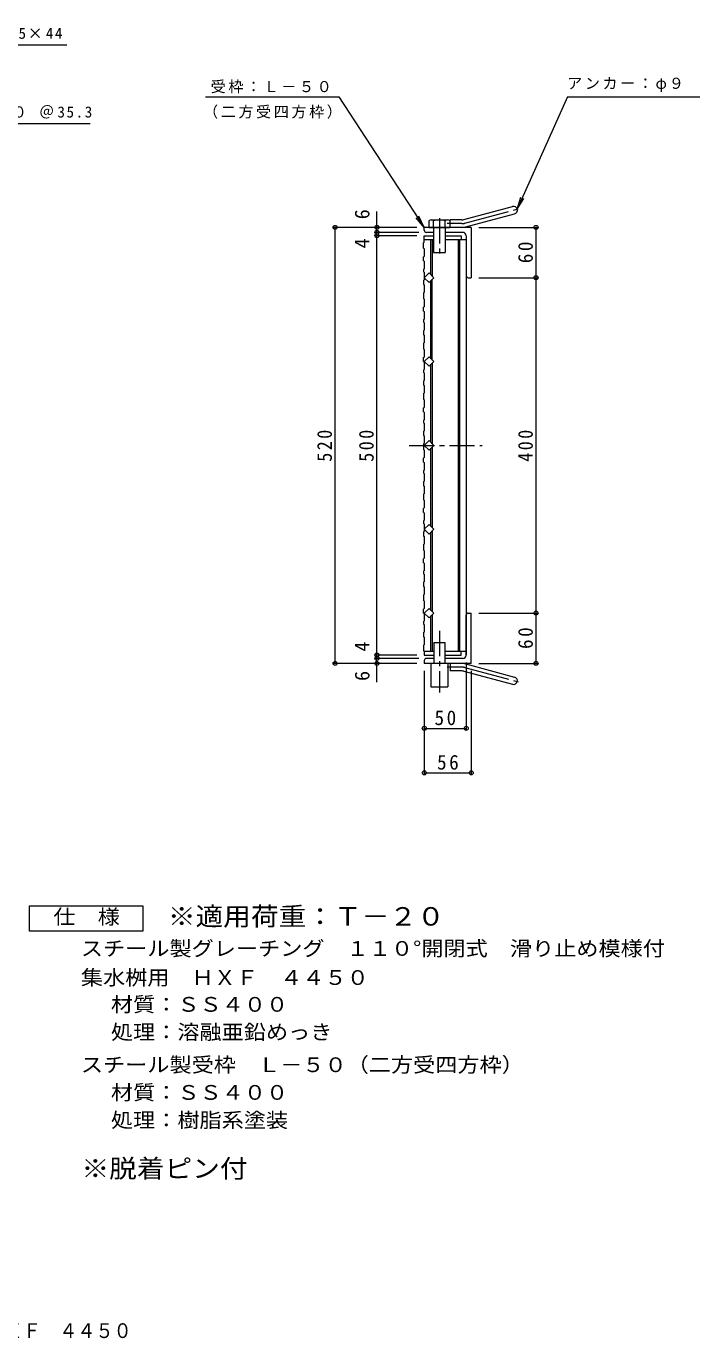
# Model space of a CAD drawing. Units: millimetres, scale not verified. Extents: x -866 to 919, y -823 to 744.
# Drawn here: x 116 to 919, y -823 to 744 of the extents above; entities that cross this region are included whole.
import ezdxf
from ezdxf.enums import TextEntityAlignment as Align

# ---------------------------------------------------------------- set-up
doc = ezdxf.new("R2010")
doc.units = ezdxf.units.MM
doc.header["$LTSCALE"] = 6
doc.header["$PDMODE"] = 32
doc.header["$PDSIZE"] = 4.8
doc.linetypes.add('CHAIN1', pattern=[8, 5, -1, 1, -1])
doc.linetypes.add('CHAIN2', pattern=[12, 9, -1, 1, -1])
for name, color, linetype, lineweight in [('A-1_ピット', 2, 'Continuous', 9), ('A-2_蓋', 3, 'Continuous', 9), ('A-4_寸法', 7, 'Continuous', 9), ('A-5_仕様文', 7, 'Continuous', 9), ('A-9_ｸｯｼｮﾝ材', 4, 'Continuous', 9), ('F-4_F-4ﾚｲﾔ', 2, 'Continuous', 9)]:
    doc.layers.add(name, color=color, linetype=linetype, lineweight=lineweight)
doc.layers.add('F-5_F-5ﾚｲﾔ', color=2, linetype='Continuous')
doc.styles.add('ＭＳ ゴシック', font='')
doc.styles.get('ＭＳ ゴシック').set_extended_font_data('MS Gothic')

msp = doc.modelspace()

# ---------------------------------------------------------------- linework, layer by layer
at = {"layer": 'A-1_ピット'}
for p, q in [((637.746, 513.077), (695.937, 528.669)), ((640.075, 504.383), (698.266, 519.976)), ((590.602, 500.27), (590.602, 503.77)), ((646.602, 503.77), (590.602, 503.77)), ((621.602, 503.77), (621.602, 512.77)), ((635.417, 512.77), (621.602, 512.77)), ((646.602, 503.77), (646.602, 443.77)), ((601.602, 497.77), (593.101, 497.77)), ((636.602, 497.77), (615.602, 497.77)), ((640.602, 493.77), (640.602, 446.27)), ((643.101, 443.77), (646.602, 443.77)), ((640.602, -6.23), (640.602, 41.27)), ((643.101, 43.77), (646.602, 43.77)), ((646.602, -16.23), (646.602, 43.77)), ((590.602, -12.73), (590.602, -16.23)), ((602.102, -10.23), (593.101, -10.23)), ((636.602, -10.23), (615.102, -10.23)), ((646.602, -16.23), (590.602, -16.23)), ((621.602, -16.23), (621.602, -25.23)), ((635.417, -25.23), (621.602, -25.23)), ((637.746, -25.537), (695.937, -41.129)), ((640.075, -16.843), (698.266, -32.435))]:
    msp.add_line(p, q, dxfattribs=at)
at = {"layer": 'A-1_ピット', "linetype": 'CHAIN2'}
for p, q in [((638.911, 508.73), (704.077, 526.191)), ((635.417, 508.27), (617.797, 508.27)), ((635.417, -20.73), (617.797, -20.73)), ((638.911, -21.19), (704.077, -38.651))]:
    msp.add_line(p, q, dxfattribs=at)
at = {"layer": 'A-1_ピット'}
for centre, radius, start, end in [((697.102, 524.322), 4.5, 285.00014, 104.99991), ((635.417, 521.77), 9, 270, 285.00002), ((635.417, 521.77), 18, 270, 285), ((593.101, 500.27), 2.5, 180, 270), ((636.602, 493.77), 4, 0, 90), ((643.101, 446.27), 2.5, 180, 270), ((643.101, 41.27), 2.5, 90, 180), ((593.101, -12.73), 2.5, 90, 180), ((636.602, -6.23), 4, 270, 0), ((635.417, -34.23), 18, 75, 90), ((635.417, -34.23), 9, 74.99998, 90), ((697.102, -36.782), 4.5, 255.00009, 74.99986)]:
    msp.add_arc(centre, radius, start, end, dxfattribs=at)
at = {"layer": 'A-1_ピット', "linetype": 'CHAIN2'}
for centre, start, end in [((635.417, 521.77), 270, 284.99995), ((635.417, -34.23), 75.00005, 90)]:
    msp.add_arc(centre, 13.5, start, end, dxfattribs=at)
at = {"layer": 'A-2_蓋'}
for p, q in [((590.602, 486.036), (589.802, 485.519)), ((590.602, 493.77), (601.602, 493.77)), ((590.602, 486.036), (590.602, 493.77)), ((590.602, 489.27), (601.602, 489.27)), ((598.601, 447.084), (598.601, 489.27)), ((600.101, 489.27), (600.101, 445.584)), ((615.602, 493.77), (634.602, 493.77)), ((615.602, 489.27), (640.602, 489.27)), ((631.102, 489.27), (631.102, -1.73)), ((632.601, 489.27), (632.601, -1.73)), ((634.602, 493.77), (634.602, 489.27)), ((640.602, 489.27), (640.602, -6.23)), ((589.802, 478.803), (589.802, 485.519)), ((589.802, 478.803), (590.602, 478.285)), ((590.602, 478.285), (590.602, 469.161)), ((589.802, 468.643), (590.602, 469.161)), ((589.802, 463.803), (589.802, 468.643)), ((589.802, 463.803), (590.602, 463.285)), ((590.602, 463.285), (590.602, 454.161)), ((589.802, 453.643), (590.602, 454.161)), ((589.802, 453.643), (589.802, 450.678)), ((590.602, 450.161), (589.802, 450.678)), ((589.802, 440.519), (590.602, 441.036)), ((589.802, 440.519), (589.802, 435.678)), ((590.602, 450.161), (590.602, 441.036)), ((598.601, 347.084), (598.601, 440.456)), ((600.101, 345.584), (600.101, 441.957)), ((589.802, 435.678), (590.602, 435.161)), ((589.802, 425.519), (590.602, 426.036)), ((589.802, 425.519), (589.802, 418.803)), ((590.602, 435.161), (590.602, 426.036)), ((590.602, 418.285), (589.802, 418.803)), ((589.802, 408.643), (590.602, 409.161)), ((589.802, 403.803), (589.802, 408.643)), ((590.602, 418.285), (590.602, 409.161)), ((589.802, 403.803), (590.602, 403.285)), ((589.802, 393.643), (590.602, 394.161)), ((589.802, 393.643), (589.802, 390.678)), ((590.602, 403.285), (590.602, 394.161)), ((590.602, 390.161), (589.802, 390.678)), ((589.802, 380.519), (590.602, 381.036)), ((589.802, 380.519), (589.802, 375.678)), ((590.602, 390.161), (590.602, 381.036)), ((589.802, 375.678), (590.602, 375.161)), ((589.802, 365.519), (590.602, 366.036)), ((589.802, 365.519), (589.802, 358.803)), ((590.602, 375.161), (590.602, 366.036)), ((590.602, 358.285), (589.802, 358.803)), ((589.802, 348.643), (590.602, 349.161)), ((589.802, 343.803), (589.802, 348.643)), ((590.602, 358.285), (590.602, 349.161)), ((589.802, 343.803), (590.602, 343.285)), ((589.802, 333.643), (590.602, 334.161)), ((589.802, 333.643), (589.802, 330.678)), ((590.602, 330.161), (589.802, 330.678)), ((590.602, 343.285), (590.602, 334.161)), ((590.602, 330.161), (590.602, 321.036)), ((598.601, 247.084), (598.601, 340.457)), ((600.101, 341.957), (600.101, 245.584)), ((589.802, 320.519), (590.602, 321.036)), ((589.802, 320.519), (589.802, 315.678)), ((589.802, 315.678), (590.602, 315.161)), ((590.602, 315.161), (590.602, 306.036)), ((589.802, 305.519), (590.602, 306.036)), ((589.802, 305.519), (589.802, 298.803)), ((590.602, 298.285), (589.802, 298.803)), ((590.602, 298.285), (590.602, 289.161)), ((589.802, 288.643), (590.602, 289.161)), ((589.802, 283.803), (589.802, 288.643)), ((589.802, 283.803), (590.602, 283.285)), ((590.602, 283.285), (590.602, 274.161)), ((589.802, 273.643), (590.602, 274.161)), ((589.802, 273.643), (589.802, 270.678)), ((590.602, 270.161), (589.802, 270.678)), ((590.602, 270.161), (590.602, 261.036)), ((589.802, 260.519), (590.602, 261.036)), ((589.802, 260.519), (589.802, 255.678)), ((589.802, 255.678), (590.602, 255.161)), ((590.602, 255.161), (590.602, 246.036)), ((589.802, 245.519), (590.602, 246.036)), ((589.802, 245.519), (589.802, 238.803)), ((590.602, 238.285), (589.802, 238.803)), ((590.602, 238.285), (590.602, 229.161)), ((598.601, 147.084), (598.601, 240.457)), ((600.101, 241.957), (600.101, 145.584)), ((589.802, 228.643), (590.602, 229.161)), ((589.802, 223.803), (589.802, 228.643)), ((589.802, 223.803), (590.602, 223.285)), ((590.602, 223.285), (590.602, 214.161)), ((589.802, 213.643), (590.602, 214.161)), ((589.802, 213.643), (589.802, 210.678)), ((590.602, 210.161), (589.802, 210.678)), ((590.602, 210.161), (590.602, 201.036)), ((589.802, 200.519), (590.602, 201.036)), ((589.802, 200.519), (589.802, 195.678)), ((589.802, 195.678), (590.602, 195.161)), ((590.602, 195.161), (590.602, 186.036)), ((589.802, 185.519), (590.602, 186.036)), ((589.802, 185.519), (589.802, 178.803)), ((590.602, 178.285), (589.802, 178.803)), ((590.602, 178.285), (590.602, 169.161)), ((589.802, 168.643), (590.602, 169.161)), ((589.802, 163.803), (589.802, 168.643)), ((589.802, 163.803), (590.602, 163.285)), ((590.602, 163.285), (590.602, 154.161)), ((589.802, 153.643), (590.602, 154.161)), ((589.802, 153.643), (589.802, 150.678)), ((590.602, 150.161), (589.802, 150.678)), ((589.802, 140.519), (590.602, 141.036)), ((590.602, 150.161), (590.602, 141.036)), ((600.101, 141.957), (600.101, 45.584)), ((589.802, 140.519), (589.802, 135.678)), ((589.802, 135.678), (590.602, 135.161)), ((589.802, 125.519), (590.602, 126.036)), ((589.802, 125.519), (589.802, 118.803)), ((590.602, 135.161), (590.602, 126.036)), ((598.601, 47.084), (598.601, 140.457)), ((590.602, 118.285), (589.802, 118.803)), ((590.602, 118.285), (590.602, 109.161)), ((589.802, 108.643), (590.602, 109.161)), ((589.802, 103.803), (589.802, 108.643)), ((589.802, 103.803), (590.602, 103.285)), ((589.802, 93.643), (590.602, 94.161)), ((590.602, 103.285), (590.602, 94.161)), ((589.802, 93.643), (589.802, 90.678)), ((590.602, 90.161), (589.802, 90.678)), ((589.802, 80.519), (590.602, 81.036)), ((589.802, 80.519), (589.802, 75.678)), ((590.602, 90.161), (590.602, 81.036)), ((589.802, 75.678), (590.602, 75.161)), ((589.802, 65.519), (590.602, 66.036)), ((589.802, 65.519), (589.802, 58.803)), ((590.602, 75.161), (590.602, 66.036)), ((590.602, 58.285), (589.802, 58.803)), ((589.802, 48.643), (590.602, 49.161)), ((589.802, 43.803), (589.802, 48.643)), ((590.602, 58.285), (590.602, 49.161)), ((589.802, 43.803), (590.602, 43.285)), ((589.802, 33.643), (590.602, 34.161)), ((589.802, 33.643), (589.802, 30.678)), ((590.602, 43.285), (590.602, 34.161)), ((598.601, -1.73), (598.601, 40.457)), ((600.101, 41.957), (600.101, -1.73)), ((590.602, 30.161), (589.802, 30.678)), ((589.802, 20.519), (590.602, 21.036)), ((589.802, 20.519), (589.802, 15.678)), ((589.802, 15.678), (590.602, 15.161)), ((590.602, 30.161), (590.602, 21.036)), ((589.802, 5.519), (590.602, 6.036)), ((589.802, 5.519), (589.802, -1.197)), ((590.602, 15.161), (590.602, 6.036)), ((590.602, -1.715), (589.802, -1.197)), ((590.602, -1.715), (590.602, -6.23)), ((590.602, -1.73), (602.102, -1.73)), ((590.602, -6.23), (602.102, -6.23)), ((615.102, -1.73), (640.602, -1.73)), ((615.102, -6.23), (634.602, -6.23)), ((634.602, -6.23), (634.602, -1.73))]:
    msp.add_line(p, q, dxfattribs=at)
at = {"layer": 'A-2_蓋', "linetype": 'CHAIN1'}
msp.add_line((572.665, 243.77), (659.75, 243.77), dxfattribs=at)
at = {"layer": 'A-2_蓋'}
for points in [[(601.915, 443.77), (596.258, 438.114), (590.602, 443.77), (596.258, 449.427)], [(601.915, 343.77), (596.258, 338.113), (590.602, 343.77), (596.258, 349.427)], [(601.915, 243.77), (596.258, 238.113), (590.602, 243.77), (596.258, 249.427)], [(601.915, 143.77), (596.258, 138.114), (590.602, 143.77), (596.258, 149.427)], [(601.915, 43.77), (596.258, 38.113), (590.602, 43.77), (596.258, 49.427)]]:
    msp.add_lwpolyline(points, close=True, dxfattribs=at)
at = {"layer": 'A-4_寸法'}
for p, q in [((534.125, 497.77), (534.125, 522.685)), ((581.602, 503.77), (482.532, 503.77)), ((484.332, -16.23), (484.332, 503.77)), ((655.601, 503.77), (725.655, 503.77)), ((723.855, 443.77), (723.855, 503.77)), ((584.101, 497.77), (532.325, 497.77)), ((581.602, 493.77), (532.325, 493.77)), ((534.125, 493.77), (534.125, 497.77)), ((534.125, -6.23), (534.125, 493.77)), ((655.601, 443.77), (725.655, 443.77)), ((723.855, 43.77), (723.855, 443.77)), ((655.601, 43.77), (725.655, 43.77)), ((723.855, -16.23), (723.855, 43.77)), ((581.602, -6.23), (532.325, -6.23)), ((584.101, -10.23), (532.325, -10.23)), ((534.125, -10.23), (534.125, -6.23)), ((534.125, -38.606), (534.125, -10.23)), ((640.602, -15.23), (640.602, -95.451)), ((581.602, -16.23), (482.532, -16.23)), ((590.602, -25.23), (590.602, -148.476)), ((646.602, -25.23), (646.602, -148.476)), ((655.601, -16.23), (725.655, -16.23)), ((590.602, -93.651), (640.602, -93.651)), ((590.602, -146.676), (646.602, -146.676))]:
    msp.add_line(p, q, dxfattribs=at)
for p in [(484.332, 503.77), (534.125, 503.77), (723.855, 503.77), (534.125, 497.77), (534.125, 493.77), (723.855, 443.77), (723.855, 43.77), (484.332, -16.23), (534.125, -6.23), (534.125, -10.23), (534.125, -16.23), (723.855, -16.23), (590.602, -93.651), (640.602, -93.651), (590.602, -146.676), (646.602, -146.676)]:
    msp.add_point(p, dxfattribs=at)
at = {"layer": 'A-5_仕様文'}
for p, q in [((-125.157, 721.385), (164.378, 721.385)), ((329.801, 659.446), (488.895, 659.446)), ((488.895, 659.446), (590.602, 503.77)), ((761.465, 659.446), (701.448, 525.487)), ((761.465, 659.446), (919, 659.446)), ((-132.463, 627.793), (192.179, 627.793)), ((701.448, 525.487), (705.742, 539.859)), ((701.448, 525.487), (709.315, 538.258)), ((590.602, 503.77), (584.107, 517.291)), ((590.602, 503.77), (580.828, 515.149))]:
    msp.add_line(p, q, dxfattribs=at)
at = {"layer": 'A-9_ｸｯｼｮﾝ材'}
for p, q in [((598.882, 512.73), (618.321, 512.73)), ((601.602, 503.77), (601.602, 511.69)), ((601.602, 503.77), (601.602, 473.77)), ((615.602, 503.77), (615.602, 511.69)), ((615.602, 503.77), (615.602, 473.77)), ((621.041, 511.69), (621.041, 503.77)), ((601.602, 473.77), (615.602, 473.77)), ((602.102, 8.77), (615.102, 8.77)), ((602.102, 8.77), (602.102, -16.23)), ((615.102, 8.77), (615.102, -16.23)), ((598.601, -16.23), (598.601, -44.23)), ((618.602, -16.23), (618.602, -44.23)), ((598.601, -44.23), (618.602, -44.23))]:
    msp.add_line(p, q, dxfattribs=at)
at = {"layer": 'A-9_ｸｯｼｮﾝ材', "linetype": 'CHAIN1'}
for p, q in [((608.602, 514.665), (608.602, 468.309)), ((608.602, 22.474), (608.602, -50.722))]:
    msp.add_line(p, q, dxfattribs=at)
at = {"layer": 'A-9_ｸｯｼｮﾝ材'}
msp.add_lwpolyline([(596.163, 511.69), (596.163, 503.77), (621.041, 503.77)], dxfattribs=at)
for centre, radius, start, end in [((598.882, 508.656), 4.074, 48.12389, 131.8763), ((608.602, 488.664), 24.066, 73.09029, 106.90971), ((618.321, 508.656), 4.074, 48.1237, 131.87611)]:
    msp.add_arc(centre, radius, start, end, dxfattribs=at)
at = {"layer": 'F-4_F-4ﾚｲﾔ'}
msp.add_lwpolyline([(119.959, -335.42), (119.959, -305.42), (254.959, -305.42), (254.959, -335.42)], close=True, dxfattribs=at)

# ---------------------------------------------------------------- texts
at = {"layer": 'A-4_寸法', "color": 2, "style": 'ＭＳ ゴシック'}
for s, p in [('6', (530.525, 513.412)), ('4', (530.525, 478.616)), ('4', (530.525, -2.137)), ('6', (530.525, -37.112))]:
    msp.add_text(s, height=17.6, rotation=90, dxfattribs=at).set_placement(p, align=Align.BOTTOM_LEFT)
at = {"layer": 'A-4_寸法', "color": 2, "char_height": 17.6, "attachment_point": 7, "rotation": 90, "style": 'ＭＳ ゴシック'}
for s, insert in [('\\T1.27;\\W0.95;60', (720.255, 461.02)), ('\\T1.27;\\W0.9;520', (480.732, 224.27)), ('\\T1.27;\\W0.9;500', (530.525, 224.27)), ('\\T1.27;\\W0.9;400', (720.255, 224.27)), ('\\T1.27;\\W0.95;60', (720.255, 1.02))]:
    msp.add_mtext(s, dxfattribs=dict(at, insert=insert))
at = {"layer": 'A-4_寸法', "color": 2, "char_height": 17.6, "attachment_point": 7, "style": 'ＭＳ ゴシック'}
for s, insert in [('\\T1.27;\\W0.95;50', (602.852, -90.051)), ('\\T1.27;\\W0.95;56', (605.852, -143.076))]:
    msp.add_mtext(s, dxfattribs=dict(at, insert=insert))
at = {"layer": 'A-5_仕様文', "char_height": 13.2, "attachment_point": 7, "style": 'ＭＳ ゴシック'}
for s, insert in [('\\T1.21;エンドプレート\\~ＦＢ4.5×44', (-121.81, 727.828)), ('\\T1.17;受枠：Ｌ－５０', (335.974, 663.601)), ('\\T1.17;アンカー：φ９', (760.935, 665.366)), ('\\T1.21;メインバー\\~ＮＳⅠ－５０\\~＠35.3', (-129.936, 633.533)), ('\\T1.17;（二方受四方枠）', (326.887, 633.284))]:
    msp.add_mtext(s, dxfattribs=dict(at, insert=insert))
at = {"layer": 'F-4_F-4ﾚｲﾔ', "style": 'ＭＳ ゴシック', "width": 1.1}
for s, p in [('仕\u3000様', (148.459, -332.421)), ('スチール製グレーチング\u3000１１０°開閉式\u3000滑り止め模様付', (181.212, -370.172)), ('集水桝用\u3000ＨＸＦ\u3000４４５０', (181.212, -404.86)), ('材質：ＳＳ４００', (217.04, -436.842)), ('処理：溶融亜鉛めっき', (217.04, -469.842)), ('スチール製受枠\u3000Ｌ－５０（二方受四方枠）', (181.213, -508.843)), ('材質：ＳＳ４００', (217.04, -541.843)), ('処理：樹脂系塗装', (217.04, -574.843))]:
    msp.add_text(s, height=17.6, dxfattribs=at).set_placement(p, align=Align.BOTTOM_LEFT)
at = {"layer": 'F-4_F-4ﾚｲﾔ', "color": 3, "style": 'ＭＳ ゴシック', "width": 1.1}
msp.add_text('※脱着ピン付', height=21.99, dxfattribs=at).set_placement((181.97, -636.057), align=Align.BOTTOM_LEFT)
at = {"layer": 'F-5_F-5ﾚｲﾔ', "color": 3, "style": 'ＭＳ ゴシック', "width": 1.1}
msp.add_text('※適用荷重：Ｔ－２０', height=21.99, dxfattribs=at).set_placement((284.959, -335.42), align=Align.BOTTOM_LEFT)
at = {"layer": 'F-5_F-5ﾚｲﾔ', "style": 'ＭＳ ゴシック', "width": 0.9}
msp.add_text('集水桝用\u3000ＨＸＦ\u3000４４５０', height=17.6, dxfattribs=at).set_placement((-39.071, -825.907), align=Align.BOTTOM_LEFT)

doc.saveas('drawing.dxf')
